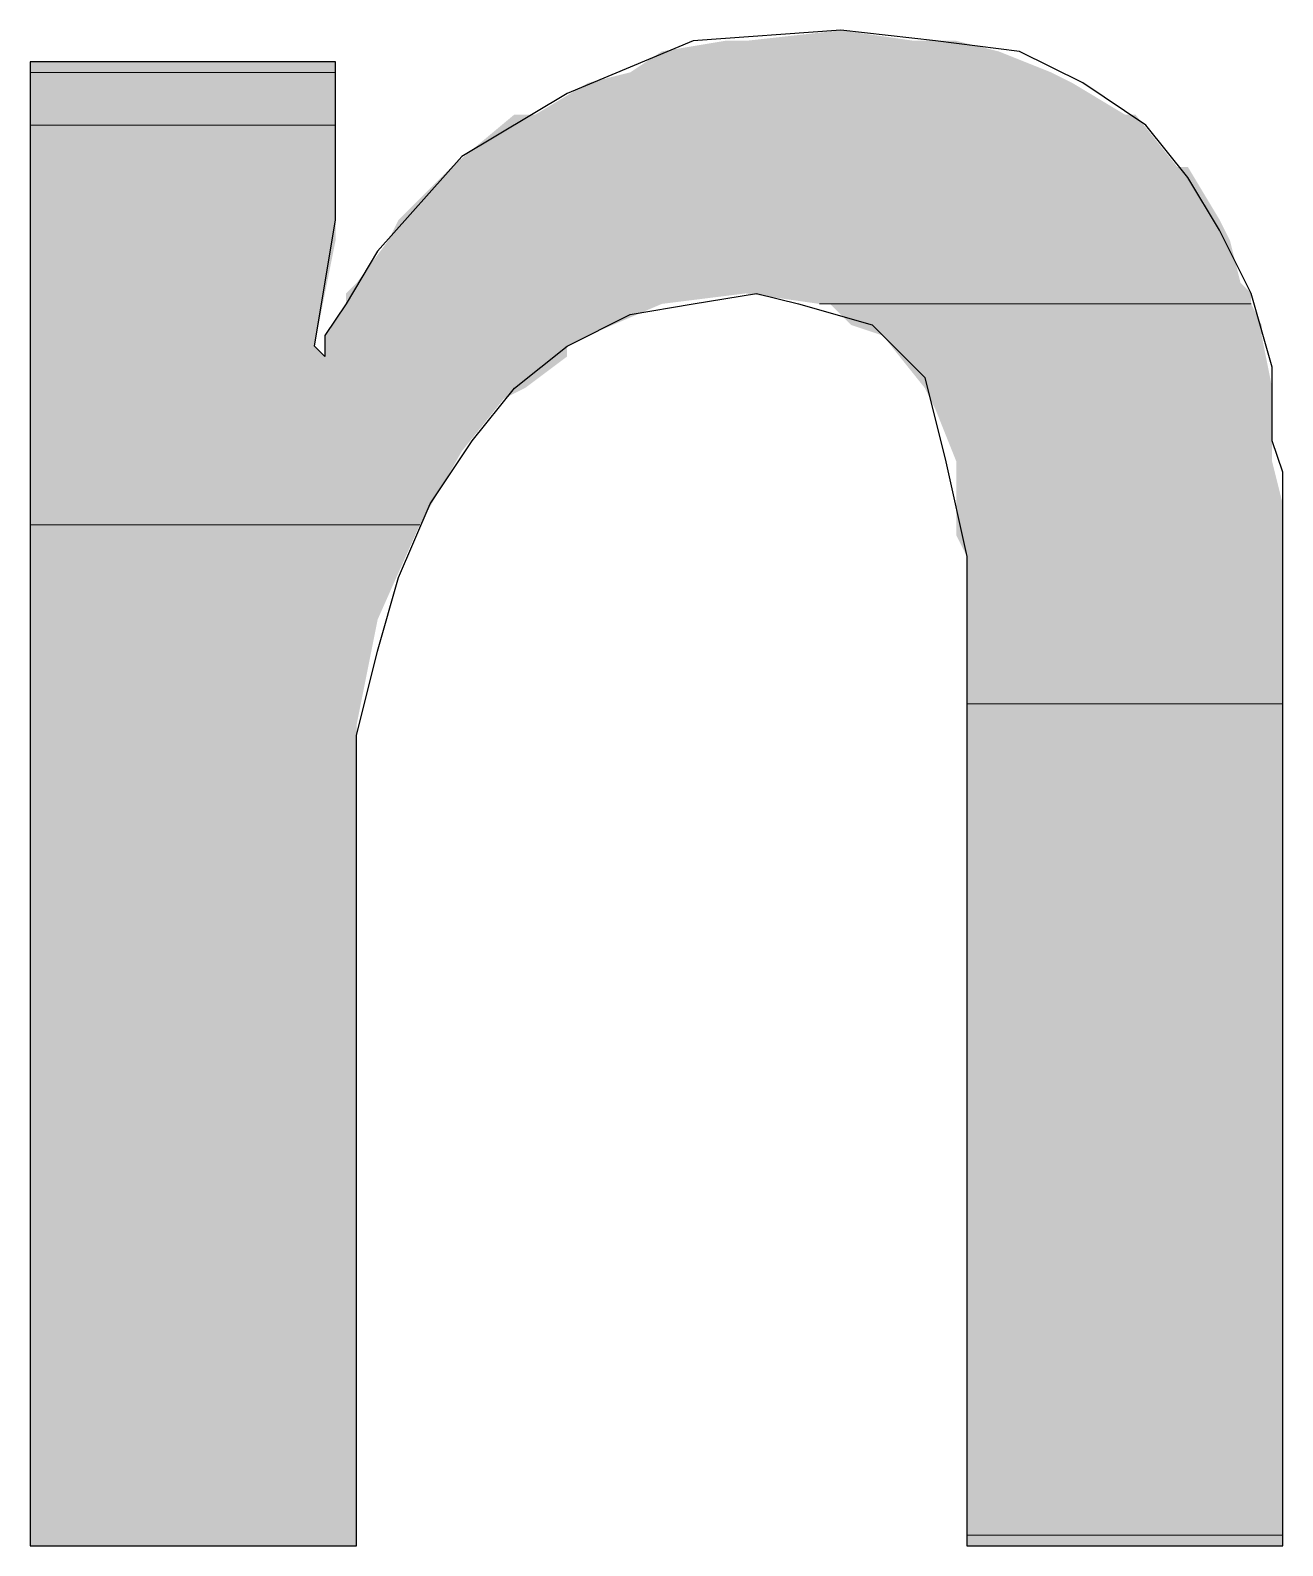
# Model space of a CAD drawing. Header units: millimetres. Extents: x 2788 to 2954, y 1337 to 1391.
# Drawn here: x 2908.9143 to 2908.9899, y 1379.6082 to 1379.6996 of the extents above; entities that cross this region are included whole.
import ezdxf

# ---------------------------------------------------------------- set-up
doc = ezdxf.new("R2010")
doc.units = ezdxf.units.MM
doc.layers.add('PDF2_Energisa', color=7, linetype='Continuous', true_color=0x00a5dd)

msp = doc.modelspace()

# ---------------------------------------------------------------- linework, layer by layer
at = {"layer": 'PDF2_Energisa', "lineweight": 25}
msp.add_lwpolyline([(2908.963243, 1379.699649), (2908.954352, 1379.699014), (2908.946732, 1379.695838), (2908.940382, 1379.692028), (2908.935302, 1379.686313), (2908.933396, 1379.683138), (2908.932126, 1379.681233), (2908.932126, 1379.680598), (2908.932126, 1379.679963), (2908.931491, 1379.680598), (2908.932761, 1379.688218), (2908.932761, 1379.695203), (2908.932761, 1379.697109), (2908.932761, 1379.697744), (2908.932126, 1379.697744), (2908.930221, 1379.697744), (2908.919426, 1379.697744), (2908.915616, 1379.697744), (2908.914346, 1379.697744), (2908.914346, 1379.697109), (2908.914346, 1379.694568), (2908.914346, 1379.691393), (2908.914346, 1379.686948), (2908.914346, 1379.682503), (2908.914346, 1379.670438), (2908.914346, 1379.657102), (2908.914346, 1379.643767), (2908.914346, 1379.631066), (2908.914346, 1379.620271), (2908.914346, 1379.615826), (2908.914346, 1379.612016), (2908.914346, 1379.609475), (2908.914346, 1379.608205), (2908.914981, 1379.608205), (2908.916251, 1379.608205), (2908.918156, 1379.608205), (2908.929586, 1379.608205), (2908.931491, 1379.608205), (2908.933396, 1379.608205), (2908.934032, 1379.608205), (2908.934032, 1379.609475), (2908.934032, 1379.612651), (2908.934032, 1379.617731), (2908.934032, 1379.629796), (2908.934032, 1379.642497), (2908.934032, 1379.646942), (2908.934032, 1379.650752), (2908.934032, 1379.652022), (2908.934032, 1379.657102), (2908.935302, 1379.662182), (2908.936572, 1379.666627), (2908.938477, 1379.671073), (2908.941017, 1379.674883), (2908.943557, 1379.678058), (2908.946732, 1379.680598), (2908.950542, 1379.682503), (2908.954352, 1379.683138), (2908.958162, 1379.683773), (2908.960702, 1379.683138), (2908.965148, 1379.681868), (2908.968323, 1379.678693), (2908.969593, 1379.673613), (2908.970863, 1379.667898), (2908.970863, 1379.666627), (2908.970863, 1379.665992), (2908.970863, 1379.664722), (2908.970863, 1379.662817), (2908.970863, 1379.657737), (2908.970863, 1379.650117), (2908.970863, 1379.632971), (2908.970863, 1379.624716), (2908.970863, 1379.617096), (2908.970863, 1379.611381), (2908.970863, 1379.610111), (2908.970863, 1379.60884), (2908.970863, 1379.608205), (2908.972133, 1379.608205), (2908.975943, 1379.608205), (2908.981658, 1379.608205), (2908.986738, 1379.608205), (2908.988643, 1379.608205), (2908.989913, 1379.608205), (2908.989913, 1379.60884), (2908.989913, 1379.610746), (2908.989913, 1379.613286), (2908.989913, 1379.619636), (2908.989913, 1379.627891), (2908.989913, 1379.646942), (2908.989913, 1379.655832), (2908.989913, 1379.663452), (2908.989913, 1379.665992), (2908.989913, 1379.668533), (2908.989913, 1379.670438), (2908.989913, 1379.671073), (2908.989913, 1379.671708), (2908.989913, 1379.672978), (2908.989278, 1379.674883), (2908.989278, 1379.679328), (2908.988008, 1379.683773), (2908.986103, 1379.687583), (2908.984198, 1379.690758), (2908.981658, 1379.693933), (2908.977848, 1379.696474), (2908.974038, 1379.698379), (2908.968958, 1379.699014)], close=True, dxfattribs=at)
msp.add_lwpolyline([(2908.963243, 1379.699649), (2908.954352, 1379.699014), (2908.946732, 1379.695838), (2908.940382, 1379.692028), (2908.935302, 1379.686313), (2908.933396, 1379.683138), (2908.932126, 1379.681233), (2908.932126, 1379.680598), (2908.932126, 1379.679963), (2908.931491, 1379.680598), (2908.932761, 1379.688218), (2908.932761, 1379.695203), (2908.932761, 1379.697109), (2908.932761, 1379.697744), (2908.932126, 1379.697744), (2908.930221, 1379.697744), (2908.919426, 1379.697744), (2908.915616, 1379.697744), (2908.914346, 1379.697744), (2908.914346, 1379.697109), (2908.914346, 1379.694568), (2908.914346, 1379.691393), (2908.914346, 1379.686948), (2908.914346, 1379.682503), (2908.914346, 1379.670438), (2908.914346, 1379.657102), (2908.914346, 1379.643767), (2908.914346, 1379.631066), (2908.914346, 1379.620271), (2908.914346, 1379.615826), (2908.914346, 1379.612016), (2908.914346, 1379.609475), (2908.914346, 1379.608205), (2908.914981, 1379.608205), (2908.916251, 1379.608205), (2908.918156, 1379.608205), (2908.929586, 1379.608205), (2908.931491, 1379.608205), (2908.933396, 1379.608205), (2908.934032, 1379.608205), (2908.934032, 1379.609475), (2908.934032, 1379.612651), (2908.934032, 1379.617731), (2908.934032, 1379.629796), (2908.934032, 1379.642497), (2908.934032, 1379.646942), (2908.934032, 1379.650752), (2908.934032, 1379.652022), (2908.934032, 1379.657102), (2908.935302, 1379.662182), (2908.936572, 1379.666627), (2908.938477, 1379.671073), (2908.941017, 1379.674883), (2908.943557, 1379.678058), (2908.946732, 1379.680598), (2908.950542, 1379.682503), (2908.954352, 1379.683138), (2908.958162, 1379.683773), (2908.960702, 1379.683138), (2908.965148, 1379.681868), (2908.968323, 1379.678693), (2908.969593, 1379.673613), (2908.970863, 1379.667898), (2908.970863, 1379.666627), (2908.970863, 1379.665992), (2908.970863, 1379.664722), (2908.970863, 1379.662817), (2908.970863, 1379.657737), (2908.970863, 1379.650117), (2908.970863, 1379.632971), (2908.970863, 1379.624716), (2908.970863, 1379.617096), (2908.970863, 1379.611381), (2908.970863, 1379.610111), (2908.970863, 1379.60884), (2908.970863, 1379.608205), (2908.972133, 1379.608205), (2908.975943, 1379.608205), (2908.981658, 1379.608205), (2908.986738, 1379.608205), (2908.988643, 1379.608205), (2908.989913, 1379.608205), (2908.989913, 1379.60884), (2908.989913, 1379.610746), (2908.989913, 1379.613286), (2908.989913, 1379.619636), (2908.989913, 1379.627891), (2908.989913, 1379.646942), (2908.989913, 1379.655832), (2908.989913, 1379.663452), (2908.989913, 1379.665992), (2908.989913, 1379.668533), (2908.989913, 1379.670438), (2908.989913, 1379.671073), (2908.989913, 1379.671708), (2908.989913, 1379.672978), (2908.989278, 1379.674883), (2908.989278, 1379.679328), (2908.988008, 1379.683773), (2908.986103, 1379.687583), (2908.984198, 1379.690758), (2908.981658, 1379.693933), (2908.977848, 1379.696474), (2908.974038, 1379.698379), (2908.968958, 1379.699014)], close=True, dxfattribs=at)
at = {"layer": 'PDF2_Energisa', "lineweight": 0}
for points in [[(2908.932761, 1379.697109), (2908.914346, 1379.697109), (2908.932761, 1379.697109)], [(2908.932761, 1379.697109), (2908.914346, 1379.697109), (2908.932761, 1379.697109)], [(2908.932761, 1379.693933), (2908.914346, 1379.693933), (2908.932761, 1379.693933)], [(2908.932761, 1379.693933), (2908.914346, 1379.693933), (2908.932761, 1379.693933)], [(2908.988008, 1379.683138), (2908.961972, 1379.683138), (2908.988008, 1379.683138)], [(2908.988008, 1379.683138), (2908.961972, 1379.683138), (2908.988008, 1379.683138)], [(2908.937842, 1379.669803), (2908.914346, 1379.669803), (2908.937842, 1379.669803)], [(2908.937842, 1379.669803), (2908.914346, 1379.669803), (2908.937842, 1379.669803)], [(2908.989913, 1379.659007), (2908.970863, 1379.659007), (2908.989913, 1379.659007)], [(2908.989913, 1379.659007), (2908.970863, 1379.659007), (2908.989913, 1379.659007)], [(2908.989913, 1379.60884), (2908.970863, 1379.60884), (2908.989913, 1379.60884)], [(2908.989913, 1379.60884), (2908.970863, 1379.60884), (2908.989913, 1379.60884)]]:
    msp.add_lwpolyline(points, dxfattribs=at)
at = {"layer": 'PDF2_Energisa', "transparency": 33554559}
for points in [[(2908.963243, 1379.699649), (2908.967688, 1379.699014), (2908.957527, 1379.699014)], [(2908.963243, 1379.699649), (2908.967688, 1379.699014), (2908.957527, 1379.699014)], [(2908.952447, 1379.698379), (2908.975943, 1379.697109), (2908.950542, 1379.697109)], [(2908.952447, 1379.698379), (2908.975943, 1379.697109), (2908.950542, 1379.697109)], [(2908.956257, 1379.699014), (2908.972768, 1379.698379), (2908.952447, 1379.698379)], [(2908.956257, 1379.699014), (2908.972768, 1379.698379), (2908.952447, 1379.698379)], [(2908.972768, 1379.698379), (2908.952447, 1379.698379), (2908.975943, 1379.697109)], [(2908.972768, 1379.698379), (2908.952447, 1379.698379), (2908.975943, 1379.697109)], [(2908.957527, 1379.699014), (2908.970228, 1379.699014), (2908.956257, 1379.699014)], [(2908.970228, 1379.699014), (2908.956257, 1379.699014), (2908.972768, 1379.698379)], [(2908.957527, 1379.699014), (2908.970228, 1379.699014), (2908.956257, 1379.699014)], [(2908.970228, 1379.699014), (2908.956257, 1379.699014), (2908.972768, 1379.698379)], [(2908.967688, 1379.699014), (2908.957527, 1379.699014), (2908.970228, 1379.699014)], [(2908.967688, 1379.699014), (2908.957527, 1379.699014), (2908.970228, 1379.699014)], [(2908.932761, 1379.697744), (2908.914346, 1379.697744), (2908.932761, 1379.697109)], [(2908.914346, 1379.697744), (2908.932761, 1379.697109), (2908.914346, 1379.697109)], [(2908.932761, 1379.697744), (2908.914346, 1379.697744), (2908.932761, 1379.697109)], [(2908.914346, 1379.697744), (2908.932761, 1379.697109), (2908.914346, 1379.697109)], [(2908.914346, 1379.697109), (2908.932761, 1379.697109), (2908.932761, 1379.697109)], [(2908.932761, 1379.697109), (2908.914346, 1379.697109), (2908.932761, 1379.693933)], [(2908.914346, 1379.697109), (2908.932761, 1379.693933), (2908.914346, 1379.693933)], [(2908.914346, 1379.697109), (2908.932761, 1379.697109), (2908.932761, 1379.697109)], [(2908.932761, 1379.697109), (2908.914346, 1379.697109), (2908.932761, 1379.693933)], [(2908.914346, 1379.697109), (2908.932761, 1379.693933), (2908.914346, 1379.693933)], [(2908.948002, 1379.696474), (2908.980388, 1379.694568), (2908.944827, 1379.694568)], [(2908.948002, 1379.696474), (2908.980388, 1379.694568), (2908.944827, 1379.694568)], [(2908.950542, 1379.697109), (2908.977213, 1379.696474), (2908.948002, 1379.696474)], [(2908.950542, 1379.697109), (2908.977213, 1379.696474), (2908.948002, 1379.696474)], [(2908.977213, 1379.696474), (2908.948002, 1379.696474), (2908.980388, 1379.694568)], [(2908.977213, 1379.696474), (2908.948002, 1379.696474), (2908.980388, 1379.694568)], [(2908.975943, 1379.697109), (2908.950542, 1379.697109), (2908.977213, 1379.696474)], [(2908.975943, 1379.697109), (2908.950542, 1379.697109), (2908.977213, 1379.696474)], [(2908.943557, 1379.694568), (2908.983563, 1379.691393), (2908.939747, 1379.691393)], [(2908.943557, 1379.694568), (2908.983563, 1379.691393), (2908.939747, 1379.691393)], [(2908.944827, 1379.694568), (2908.981023, 1379.694568), (2908.943557, 1379.694568)], [(2908.981023, 1379.694568), (2908.943557, 1379.694568), (2908.983563, 1379.691393)], [(2908.944827, 1379.694568), (2908.981023, 1379.694568), (2908.943557, 1379.694568)], [(2908.981023, 1379.694568), (2908.943557, 1379.694568), (2908.983563, 1379.691393)], [(2908.980388, 1379.694568), (2908.944827, 1379.694568), (2908.981023, 1379.694568)], [(2908.980388, 1379.694568), (2908.944827, 1379.694568), (2908.981023, 1379.694568)], [(2908.914346, 1379.693933), (2908.932761, 1379.693933), (2908.932761, 1379.693933)], [(2908.932761, 1379.693933), (2908.914346, 1379.693933), (2908.932761, 1379.689488)], [(2908.914346, 1379.693933), (2908.932761, 1379.689488), (2908.914346, 1379.689488)], [(2908.914346, 1379.693933), (2908.932761, 1379.693933), (2908.932761, 1379.693933)], [(2908.932761, 1379.693933), (2908.914346, 1379.693933), (2908.932761, 1379.689488)], [(2908.914346, 1379.693933), (2908.932761, 1379.689488), (2908.914346, 1379.689488)], [(2908.939747, 1379.691393), (2908.986103, 1379.688218), (2908.936572, 1379.688218)], [(2908.939747, 1379.691393), (2908.986103, 1379.688218), (2908.936572, 1379.688218)], [(2908.984198, 1379.691393), (2908.984198, 1379.691393), (2908.939747, 1379.691393)], [(2908.984198, 1379.691393), (2908.939747, 1379.691393), (2908.983563, 1379.691393)], [(2908.984198, 1379.691393), (2908.939747, 1379.691393), (2908.986103, 1379.688218)], [(2908.984198, 1379.691393), (2908.984198, 1379.691393), (2908.939747, 1379.691393)], [(2908.984198, 1379.691393), (2908.939747, 1379.691393), (2908.983563, 1379.691393)], [(2908.984198, 1379.691393), (2908.939747, 1379.691393), (2908.986103, 1379.688218)], [(2908.932761, 1379.689488), (2908.914346, 1379.689488), (2908.932761, 1379.686948)], [(2908.914346, 1379.689488), (2908.932761, 1379.686948), (2908.914346, 1379.686948)], [(2908.932761, 1379.689488), (2908.914346, 1379.689488), (2908.932761, 1379.686948)], [(2908.914346, 1379.689488), (2908.932761, 1379.686948), (2908.914346, 1379.686948)], [(2908.936572, 1379.688218), (2908.986738, 1379.686948), (2908.935937, 1379.686948)], [(2908.936572, 1379.688218), (2908.986738, 1379.686948), (2908.935937, 1379.686948)], [(2908.986103, 1379.688218), (2908.936572, 1379.688218), (2908.986738, 1379.686948)], [(2908.986103, 1379.688218), (2908.936572, 1379.688218), (2908.986738, 1379.686948)], [(2908.932761, 1379.686948), (2908.914346, 1379.686948), (2908.932126, 1379.683773)], [(2908.914346, 1379.686948), (2908.932126, 1379.683773), (2908.914346, 1379.683773)], [(2908.932761, 1379.686948), (2908.914346, 1379.686948), (2908.932126, 1379.683773)], [(2908.914346, 1379.686948), (2908.932126, 1379.683773), (2908.914346, 1379.683773)], [(2908.935937, 1379.686948), (2908.987373, 1379.684408), (2908.934032, 1379.684408)], [(2908.935937, 1379.686948), (2908.987373, 1379.684408), (2908.934032, 1379.684408)], [(2908.986738, 1379.686948), (2908.935937, 1379.686948), (2908.987373, 1379.684408)], [(2908.986738, 1379.686948), (2908.935937, 1379.686948), (2908.987373, 1379.684408)], [(2908.932126, 1379.683773), (2908.914346, 1379.683773), (2908.931491, 1379.680598)], [(2908.914346, 1379.683773), (2908.931491, 1379.680598), (2908.914346, 1379.680598)], [(2908.932126, 1379.683773), (2908.914346, 1379.683773), (2908.931491, 1379.680598)], [(2908.914346, 1379.683773), (2908.931491, 1379.680598), (2908.914346, 1379.680598)], [(2908.934032, 1379.684408), (2908.988008, 1379.683773), (2908.933396, 1379.683773)], [(2908.934032, 1379.684408), (2908.988008, 1379.683773), (2908.933396, 1379.683773)], [(2908.957527, 1379.683773), (2908.933396, 1379.683773), (2908.952447, 1379.683138)], [(2908.933396, 1379.683773), (2908.952447, 1379.683138), (2908.933396, 1379.683138)], [(2908.957527, 1379.683773), (2908.933396, 1379.683773), (2908.952447, 1379.683138)], [(2908.933396, 1379.683773), (2908.952447, 1379.683138), (2908.933396, 1379.683138)], [(2908.987373, 1379.684408), (2908.934032, 1379.684408), (2908.988008, 1379.683773)], [(2908.987373, 1379.684408), (2908.934032, 1379.684408), (2908.988008, 1379.683773)], [(2908.988008, 1379.683773), (2908.957527, 1379.683773), (2908.988008, 1379.683138)], [(2908.957527, 1379.683773), (2908.988008, 1379.683138), (2908.961972, 1379.683138)], [(2908.988008, 1379.683773), (2908.957527, 1379.683773), (2908.988008, 1379.683138)], [(2908.957527, 1379.683773), (2908.988008, 1379.683138), (2908.961972, 1379.683138)], [(2908.933396, 1379.683138), (2908.948002, 1379.681233), (2908.932126, 1379.681233)], [(2908.933396, 1379.683138), (2908.948002, 1379.681233), (2908.932126, 1379.681233)], [(2908.952447, 1379.683138), (2908.933396, 1379.683138), (2908.948002, 1379.681233)], [(2908.952447, 1379.683138), (2908.933396, 1379.683138), (2908.948002, 1379.681233)], [(2908.961972, 1379.683138), (2908.988008, 1379.683138), (2908.962607, 1379.683138)], [(2908.961972, 1379.683138), (2908.988008, 1379.683138), (2908.962607, 1379.683138)], [(2908.988008, 1379.683138), (2908.962607, 1379.683138), (2908.988643, 1379.681868)], [(2908.962607, 1379.683138), (2908.988643, 1379.681868), (2908.963878, 1379.681868)], [(2908.988008, 1379.683138), (2908.962607, 1379.683138), (2908.988643, 1379.681868)], [(2908.962607, 1379.683138), (2908.988643, 1379.681868), (2908.963878, 1379.681868)], [(2908.988643, 1379.681868), (2908.963878, 1379.681868), (2908.988643, 1379.681233)], [(2908.963878, 1379.681868), (2908.988643, 1379.681233), (2908.965783, 1379.681233)], [(2908.988643, 1379.681868), (2908.963878, 1379.681868), (2908.988643, 1379.681233)], [(2908.963878, 1379.681868), (2908.988643, 1379.681233), (2908.965783, 1379.681233)], [(2908.948002, 1379.681233), (2908.932126, 1379.681233), (2908.946732, 1379.680598)], [(2908.932126, 1379.681233), (2908.946732, 1379.680598), (2908.932126, 1379.680598)], [(2908.948002, 1379.681233), (2908.932126, 1379.681233), (2908.946732, 1379.680598)], [(2908.932126, 1379.681233), (2908.946732, 1379.680598), (2908.932126, 1379.680598)], [(2908.988643, 1379.681233), (2908.965783, 1379.681233), (2908.989278, 1379.678058)], [(2908.965783, 1379.681233), (2908.989278, 1379.678058), (2908.968323, 1379.678058)], [(2908.988643, 1379.681233), (2908.965783, 1379.681233), (2908.989278, 1379.678058)], [(2908.965783, 1379.681233), (2908.989278, 1379.678058), (2908.968323, 1379.678058)], [(2908.931491, 1379.680598), (2908.914346, 1379.680598), (2908.932126, 1379.679963)], [(2908.914346, 1379.680598), (2908.932126, 1379.679963), (2908.914346, 1379.679963)], [(2908.931491, 1379.680598), (2908.914346, 1379.680598), (2908.932126, 1379.679963)], [(2908.914346, 1379.680598), (2908.932126, 1379.679963), (2908.914346, 1379.679963)], [(2908.946732, 1379.679963), (2908.914346, 1379.679963), (2908.944192, 1379.678058)], [(2908.914346, 1379.679963), (2908.944192, 1379.678058), (2908.914346, 1379.678058)], [(2908.946732, 1379.679963), (2908.914346, 1379.679963), (2908.944192, 1379.678058)], [(2908.914346, 1379.679963), (2908.944192, 1379.678058), (2908.914346, 1379.678058)], [(2908.946732, 1379.680598), (2908.932126, 1379.680598), (2908.946732, 1379.679963)], [(2908.932126, 1379.680598), (2908.946732, 1379.679963), (2908.932126, 1379.679963)], [(2908.946732, 1379.680598), (2908.932126, 1379.680598), (2908.946732, 1379.679963)], [(2908.932126, 1379.680598), (2908.946732, 1379.679963), (2908.932126, 1379.679963)], [(2908.944192, 1379.678058), (2908.914346, 1379.678058), (2908.942922, 1379.677423)], [(2908.914346, 1379.678058), (2908.942922, 1379.677423), (2908.914346, 1379.677423)], [(2908.944192, 1379.678058), (2908.914346, 1379.678058), (2908.942922, 1379.677423)], [(2908.914346, 1379.678058), (2908.942922, 1379.677423), (2908.914346, 1379.677423)], [(2908.942922, 1379.677423), (2908.914346, 1379.677423), (2908.940382, 1379.674248)], [(2908.914346, 1379.677423), (2908.940382, 1379.674248), (2908.914346, 1379.674248)], [(2908.942922, 1379.677423), (2908.914346, 1379.677423), (2908.940382, 1379.674248)], [(2908.914346, 1379.677423), (2908.940382, 1379.674248), (2908.914346, 1379.674248)], [(2908.989278, 1379.678058), (2908.968323, 1379.678058), (2908.989278, 1379.676788)], [(2908.968323, 1379.678058), (2908.989278, 1379.676788), (2908.968958, 1379.676788)], [(2908.989278, 1379.678058), (2908.968323, 1379.678058), (2908.989278, 1379.676788)], [(2908.968323, 1379.678058), (2908.989278, 1379.676788), (2908.968958, 1379.676788)], [(2908.989278, 1379.676788), (2908.968958, 1379.676788), (2908.989278, 1379.673613)], [(2908.968958, 1379.676788), (2908.989278, 1379.673613), (2908.970228, 1379.673613)], [(2908.989278, 1379.676788), (2908.968958, 1379.676788), (2908.989278, 1379.673613)], [(2908.968958, 1379.676788), (2908.989278, 1379.673613), (2908.970228, 1379.673613)], [(2908.940382, 1379.674248), (2908.914346, 1379.674248), (2908.937842, 1379.669803)], [(2908.914346, 1379.674248), (2908.937842, 1379.669803), (2908.914346, 1379.669803)], [(2908.940382, 1379.674248), (2908.914346, 1379.674248), (2908.937842, 1379.669803)], [(2908.914346, 1379.674248), (2908.937842, 1379.669803), (2908.914346, 1379.669803)], [(2908.989278, 1379.673613), (2908.970228, 1379.673613), (2908.989913, 1379.671073)], [(2908.970228, 1379.673613), (2908.989913, 1379.671073), (2908.970228, 1379.671073)], [(2908.989278, 1379.673613), (2908.970228, 1379.673613), (2908.989913, 1379.671073)], [(2908.970228, 1379.673613), (2908.989913, 1379.671073), (2908.970228, 1379.671073)], [(2908.989913, 1379.671073), (2908.970228, 1379.671073), (2908.989913, 1379.670438)], [(2908.970228, 1379.671073), (2908.989913, 1379.670438), (2908.970228, 1379.670438)], [(2908.989913, 1379.671073), (2908.970228, 1379.671073), (2908.989913, 1379.670438)], [(2908.970228, 1379.671073), (2908.989913, 1379.670438), (2908.970228, 1379.670438)], [(2908.989913, 1379.670438), (2908.970228, 1379.670438), (2908.989913, 1379.669168)], [(2908.970228, 1379.670438), (2908.989913, 1379.669168), (2908.970228, 1379.669168)], [(2908.989913, 1379.670438), (2908.970228, 1379.670438), (2908.989913, 1379.669168)], [(2908.970228, 1379.670438), (2908.989913, 1379.669168), (2908.970228, 1379.669168)], [(2908.914346, 1379.669803), (2908.937842, 1379.669803), (2908.937842, 1379.669803)], [(2908.937842, 1379.669803), (2908.914346, 1379.669803), (2908.935302, 1379.664087)], [(2908.914346, 1379.669803), (2908.935302, 1379.664087), (2908.914346, 1379.664087)], [(2908.914346, 1379.669803), (2908.937842, 1379.669803), (2908.937842, 1379.669803)], [(2908.937842, 1379.669803), (2908.914346, 1379.669803), (2908.935302, 1379.664087)], [(2908.914346, 1379.669803), (2908.935302, 1379.664087), (2908.914346, 1379.664087)], [(2908.989913, 1379.669168), (2908.970228, 1379.669168), (2908.989913, 1379.667898)], [(2908.970228, 1379.669168), (2908.989913, 1379.667898), (2908.970863, 1379.667898)], [(2908.989913, 1379.669168), (2908.970228, 1379.669168), (2908.989913, 1379.667898)], [(2908.970228, 1379.669168), (2908.989913, 1379.667898), (2908.970863, 1379.667898)], [(2908.989913, 1379.667898), (2908.970863, 1379.667898), (2908.989913, 1379.666627)], [(2908.970863, 1379.667898), (2908.989913, 1379.666627), (2908.970863, 1379.666627)], [(2908.989913, 1379.667898), (2908.970863, 1379.667898), (2908.989913, 1379.666627)], [(2908.970863, 1379.667898), (2908.989913, 1379.666627), (2908.970863, 1379.666627)], [(2908.989913, 1379.666627), (2908.970863, 1379.666627), (2908.989913, 1379.665992)], [(2908.970863, 1379.666627), (2908.989913, 1379.665992), (2908.970863, 1379.665992)], [(2908.989913, 1379.666627), (2908.970863, 1379.666627), (2908.989913, 1379.665992)], [(2908.970863, 1379.666627), (2908.989913, 1379.665992), (2908.970863, 1379.665992)], [(2908.989913, 1379.665992), (2908.970863, 1379.665992), (2908.989913, 1379.665357)], [(2908.970863, 1379.665992), (2908.989913, 1379.665357), (2908.970863, 1379.665357)], [(2908.989913, 1379.665992), (2908.970863, 1379.665992), (2908.989913, 1379.665357)], [(2908.970863, 1379.665992), (2908.989913, 1379.665357), (2908.970863, 1379.665357)], [(2908.989913, 1379.665357), (2908.970863, 1379.665357), (2908.989913, 1379.664722)], [(2908.970863, 1379.665357), (2908.989913, 1379.664722), (2908.970863, 1379.664722)], [(2908.989913, 1379.665357), (2908.970863, 1379.665357), (2908.989913, 1379.664722)], [(2908.970863, 1379.665357), (2908.989913, 1379.664722), (2908.970863, 1379.664722)], [(2908.989913, 1379.664722), (2908.970863, 1379.664722), (2908.989913, 1379.663452)], [(2908.970863, 1379.664722), (2908.989913, 1379.663452), (2908.970863, 1379.663452)], [(2908.989913, 1379.664722), (2908.970863, 1379.664722), (2908.989913, 1379.663452)], [(2908.970863, 1379.664722), (2908.989913, 1379.663452), (2908.970863, 1379.663452)], [(2908.935302, 1379.664087), (2908.914346, 1379.664087), (2908.934032, 1379.657737)], [(2908.914346, 1379.664087), (2908.934032, 1379.657737), (2908.914346, 1379.657737)], [(2908.935302, 1379.664087), (2908.914346, 1379.664087), (2908.934032, 1379.657737)], [(2908.914346, 1379.664087), (2908.934032, 1379.657737), (2908.914346, 1379.657737)], [(2908.989913, 1379.663452), (2908.970863, 1379.663452), (2908.989913, 1379.659007)], [(2908.970863, 1379.663452), (2908.989913, 1379.659007), (2908.970863, 1379.659007)], [(2908.989913, 1379.663452), (2908.970863, 1379.663452), (2908.989913, 1379.659007)], [(2908.970863, 1379.663452), (2908.989913, 1379.659007), (2908.970863, 1379.659007)], [(2908.970863, 1379.659007), (2908.989913, 1379.659007), (2908.989913, 1379.659007)], [(2908.989913, 1379.659007), (2908.970863, 1379.659007), (2908.989913, 1379.652657)], [(2908.970863, 1379.659007), (2908.989913, 1379.652657), (2908.970863, 1379.652657)], [(2908.970863, 1379.659007), (2908.989913, 1379.659007), (2908.989913, 1379.659007)], [(2908.989913, 1379.659007), (2908.970863, 1379.659007), (2908.989913, 1379.652657)], [(2908.970863, 1379.659007), (2908.989913, 1379.652657), (2908.970863, 1379.652657)], [(2908.934032, 1379.657737), (2908.914346, 1379.657737), (2908.934032, 1379.653292)], [(2908.914346, 1379.657737), (2908.934032, 1379.653292), (2908.914346, 1379.653292)], [(2908.934032, 1379.657737), (2908.914346, 1379.657737), (2908.934032, 1379.653292)], [(2908.914346, 1379.657737), (2908.934032, 1379.653292), (2908.914346, 1379.653292)], [(2908.934032, 1379.653292), (2908.914346, 1379.653292), (2908.934032, 1379.651387)], [(2908.914346, 1379.653292), (2908.934032, 1379.651387), (2908.914346, 1379.651387)], [(2908.934032, 1379.653292), (2908.914346, 1379.653292), (2908.934032, 1379.651387)], [(2908.914346, 1379.653292), (2908.934032, 1379.651387), (2908.914346, 1379.651387)], [(2908.989913, 1379.652657), (2908.970863, 1379.652657), (2908.989913, 1379.651387)], [(2908.970863, 1379.652657), (2908.989913, 1379.651387), (2908.970863, 1379.651387)], [(2908.989913, 1379.652657), (2908.970863, 1379.652657), (2908.989913, 1379.651387)], [(2908.970863, 1379.652657), (2908.989913, 1379.651387), (2908.970863, 1379.651387)], [(2908.934032, 1379.651387), (2908.914346, 1379.651387), (2908.934032, 1379.650752)], [(2908.914346, 1379.651387), (2908.934032, 1379.650752), (2908.914346, 1379.650752)], [(2908.934032, 1379.651387), (2908.914346, 1379.651387), (2908.934032, 1379.650752)], [(2908.914346, 1379.651387), (2908.934032, 1379.650752), (2908.914346, 1379.650752)], [(2908.934032, 1379.650752), (2908.914346, 1379.650752), (2908.934032, 1379.647577)], [(2908.914346, 1379.650752), (2908.934032, 1379.647577), (2908.914346, 1379.647577)], [(2908.934032, 1379.650752), (2908.914346, 1379.650752), (2908.934032, 1379.647577)], [(2908.914346, 1379.650752), (2908.934032, 1379.647577), (2908.914346, 1379.647577)], [(2908.989913, 1379.651387), (2908.970863, 1379.651387), (2908.989913, 1379.637416)], [(2908.970863, 1379.651387), (2908.989913, 1379.637416), (2908.970863, 1379.637416)], [(2908.989913, 1379.651387), (2908.970863, 1379.651387), (2908.989913, 1379.637416)], [(2908.970863, 1379.651387), (2908.989913, 1379.637416), (2908.970863, 1379.637416)], [(2908.934032, 1379.647577), (2908.914346, 1379.647577), (2908.934032, 1379.643132)], [(2908.914346, 1379.647577), (2908.934032, 1379.643132), (2908.914346, 1379.643132)], [(2908.934032, 1379.647577), (2908.914346, 1379.647577), (2908.934032, 1379.643132)], [(2908.914346, 1379.647577), (2908.934032, 1379.643132), (2908.914346, 1379.643132)], [(2908.934032, 1379.643132), (2908.914346, 1379.643132), (2908.934032, 1379.638051)], [(2908.914346, 1379.643132), (2908.934032, 1379.638051), (2908.914346, 1379.638051)], [(2908.934032, 1379.643132), (2908.914346, 1379.643132), (2908.934032, 1379.638051)], [(2908.914346, 1379.643132), (2908.934032, 1379.638051), (2908.914346, 1379.638051)], [(2908.934032, 1379.638051), (2908.914346, 1379.638051), (2908.934032, 1379.636781)], [(2908.914346, 1379.638051), (2908.934032, 1379.636781), (2908.914346, 1379.636781)], [(2908.934032, 1379.638051), (2908.914346, 1379.638051), (2908.934032, 1379.636781)], [(2908.914346, 1379.638051), (2908.934032, 1379.636781), (2908.914346, 1379.636781)], [(2908.989913, 1379.637416), (2908.970863, 1379.637416), (2908.989913, 1379.633606)], [(2908.970863, 1379.637416), (2908.989913, 1379.633606), (2908.970863, 1379.633606)], [(2908.989913, 1379.637416), (2908.970863, 1379.637416), (2908.989913, 1379.633606)], [(2908.970863, 1379.637416), (2908.989913, 1379.633606), (2908.970863, 1379.633606)], [(2908.934032, 1379.636781), (2908.914346, 1379.636781), (2908.934032, 1379.629161)], [(2908.914346, 1379.636781), (2908.934032, 1379.629161), (2908.914346, 1379.629161)], [(2908.934032, 1379.636781), (2908.914346, 1379.636781), (2908.934032, 1379.629161)], [(2908.914346, 1379.636781), (2908.934032, 1379.629161), (2908.914346, 1379.629161)], [(2908.989913, 1379.633606), (2908.970863, 1379.633606), (2908.989913, 1379.626621)], [(2908.970863, 1379.633606), (2908.989913, 1379.626621), (2908.970863, 1379.626621)], [(2908.989913, 1379.633606), (2908.970863, 1379.633606), (2908.989913, 1379.626621)], [(2908.970863, 1379.633606), (2908.989913, 1379.626621), (2908.970863, 1379.626621)], [(2908.934032, 1379.629161), (2908.914346, 1379.629161), (2908.934032, 1379.625986)], [(2908.914346, 1379.629161), (2908.934032, 1379.625986), (2908.914346, 1379.625986)], [(2908.934032, 1379.629161), (2908.914346, 1379.629161), (2908.934032, 1379.625986)], [(2908.914346, 1379.629161), (2908.934032, 1379.625986), (2908.914346, 1379.625986)], [(2908.934032, 1379.625986), (2908.914346, 1379.625986), (2908.934032, 1379.622176)], [(2908.914346, 1379.625986), (2908.934032, 1379.622176), (2908.914346, 1379.622176)], [(2908.934032, 1379.625986), (2908.914346, 1379.625986), (2908.934032, 1379.622176)], [(2908.914346, 1379.625986), (2908.934032, 1379.622176), (2908.914346, 1379.622176)], [(2908.989913, 1379.626621), (2908.970863, 1379.626621), (2908.989913, 1379.625351)], [(2908.970863, 1379.626621), (2908.989913, 1379.625351), (2908.970863, 1379.625351)], [(2908.989913, 1379.626621), (2908.970863, 1379.626621), (2908.989913, 1379.625351)], [(2908.970863, 1379.626621), (2908.989913, 1379.625351), (2908.970863, 1379.625351)], [(2908.989913, 1379.625351), (2908.970863, 1379.625351), (2908.989913, 1379.617731)], [(2908.970863, 1379.625351), (2908.989913, 1379.617731), (2908.970863, 1379.617731)], [(2908.989913, 1379.625351), (2908.970863, 1379.625351), (2908.989913, 1379.617731)], [(2908.970863, 1379.625351), (2908.989913, 1379.617731), (2908.970863, 1379.617731)], [(2908.934032, 1379.622176), (2908.914346, 1379.622176), (2908.934032, 1379.620271)], [(2908.914346, 1379.622176), (2908.934032, 1379.620271), (2908.914346, 1379.620271)], [(2908.934032, 1379.622176), (2908.914346, 1379.622176), (2908.934032, 1379.620271)], [(2908.914346, 1379.622176), (2908.934032, 1379.620271), (2908.914346, 1379.620271)], [(2908.934032, 1379.620271), (2908.914346, 1379.620271), (2908.934032, 1379.616461)], [(2908.914346, 1379.620271), (2908.934032, 1379.616461), (2908.914346, 1379.616461)], [(2908.934032, 1379.620271), (2908.914346, 1379.620271), (2908.934032, 1379.616461)], [(2908.914346, 1379.620271), (2908.934032, 1379.616461), (2908.914346, 1379.616461)], [(2908.989913, 1379.617731), (2908.970863, 1379.617731), (2908.989913, 1379.617096)], [(2908.970863, 1379.617731), (2908.989913, 1379.617096), (2908.970863, 1379.617096)], [(2908.989913, 1379.617731), (2908.970863, 1379.617731), (2908.989913, 1379.617096)], [(2908.970863, 1379.617731), (2908.989913, 1379.617096), (2908.970863, 1379.617096)], [(2908.989913, 1379.617096), (2908.970863, 1379.617096), (2908.989913, 1379.613286)], [(2908.970863, 1379.617096), (2908.989913, 1379.613286), (2908.970863, 1379.613286)], [(2908.989913, 1379.617096), (2908.970863, 1379.617096), (2908.989913, 1379.613286)], [(2908.970863, 1379.617096), (2908.989913, 1379.613286), (2908.970863, 1379.613286)], [(2908.934032, 1379.616461), (2908.914346, 1379.616461), (2908.934032, 1379.615191)], [(2908.914346, 1379.616461), (2908.934032, 1379.615191), (2908.914346, 1379.615191)], [(2908.934032, 1379.616461), (2908.914346, 1379.616461), (2908.934032, 1379.615191)], [(2908.914346, 1379.616461), (2908.934032, 1379.615191), (2908.914346, 1379.615191)], [(2908.934032, 1379.615191), (2908.914346, 1379.615191), (2908.934032, 1379.612016)], [(2908.914346, 1379.615191), (2908.934032, 1379.612016), (2908.914346, 1379.612016)], [(2908.934032, 1379.615191), (2908.914346, 1379.615191), (2908.934032, 1379.612016)], [(2908.914346, 1379.615191), (2908.934032, 1379.612016), (2908.914346, 1379.612016)], [(2908.989913, 1379.613286), (2908.970863, 1379.613286), (2908.989913, 1379.612651)], [(2908.970863, 1379.613286), (2908.989913, 1379.612651), (2908.970863, 1379.612651)], [(2908.989913, 1379.613286), (2908.970863, 1379.613286), (2908.989913, 1379.612651)], [(2908.970863, 1379.613286), (2908.989913, 1379.612651), (2908.970863, 1379.612651)], [(2908.989913, 1379.612651), (2908.970863, 1379.612651), (2908.989913, 1379.610746)], [(2908.970863, 1379.612651), (2908.989913, 1379.610746), (2908.970863, 1379.610746)], [(2908.989913, 1379.612651), (2908.970863, 1379.612651), (2908.989913, 1379.610746)], [(2908.970863, 1379.612651), (2908.989913, 1379.610746), (2908.970863, 1379.610746)], [(2908.934032, 1379.612016), (2908.914346, 1379.612016), (2908.934032, 1379.611381)], [(2908.914346, 1379.612016), (2908.934032, 1379.611381), (2908.914346, 1379.611381)], [(2908.934032, 1379.612016), (2908.914346, 1379.612016), (2908.934032, 1379.611381)], [(2908.914346, 1379.612016), (2908.934032, 1379.611381), (2908.914346, 1379.611381)], [(2908.934032, 1379.611381), (2908.914346, 1379.611381), (2908.934032, 1379.609475)], [(2908.914346, 1379.611381), (2908.934032, 1379.609475), (2908.914346, 1379.609475)], [(2908.934032, 1379.611381), (2908.914346, 1379.611381), (2908.934032, 1379.609475)], [(2908.914346, 1379.611381), (2908.934032, 1379.609475), (2908.914346, 1379.609475)], [(2908.989913, 1379.610746), (2908.970863, 1379.610746), (2908.989913, 1379.610111)], [(2908.970863, 1379.610746), (2908.989913, 1379.610111), (2908.970863, 1379.610111)], [(2908.989913, 1379.610746), (2908.970863, 1379.610746), (2908.989913, 1379.610111)], [(2908.970863, 1379.610746), (2908.989913, 1379.610111), (2908.970863, 1379.610111)], [(2908.989913, 1379.610111), (2908.970863, 1379.610111), (2908.989913, 1379.60884)], [(2908.970863, 1379.610111), (2908.989913, 1379.60884), (2908.970863, 1379.60884)], [(2908.989913, 1379.610111), (2908.970863, 1379.610111), (2908.989913, 1379.60884)], [(2908.970863, 1379.610111), (2908.989913, 1379.60884), (2908.970863, 1379.60884)], [(2908.934032, 1379.609475), (2908.914346, 1379.609475), (2908.934032, 1379.60884)], [(2908.914346, 1379.609475), (2908.934032, 1379.60884), (2908.914346, 1379.60884)], [(2908.934032, 1379.609475), (2908.914346, 1379.609475), (2908.934032, 1379.60884)], [(2908.914346, 1379.609475), (2908.934032, 1379.60884), (2908.914346, 1379.60884)], [(2908.934032, 1379.60884), (2908.914346, 1379.60884), (2908.934032, 1379.608205)], [(2908.914346, 1379.60884), (2908.934032, 1379.608205), (2908.914346, 1379.608205)], [(2908.934032, 1379.60884), (2908.914346, 1379.60884), (2908.934032, 1379.608205)], [(2908.914346, 1379.60884), (2908.934032, 1379.608205), (2908.914346, 1379.608205)], [(2908.970863, 1379.60884), (2908.989913, 1379.60884), (2908.989913, 1379.60884)], [(2908.989913, 1379.60884), (2908.970863, 1379.60884), (2908.989913, 1379.608205)], [(2908.970863, 1379.60884), (2908.989913, 1379.608205), (2908.970863, 1379.608205)], [(2908.970863, 1379.60884), (2908.989913, 1379.60884), (2908.989913, 1379.60884)], [(2908.989913, 1379.60884), (2908.970863, 1379.60884), (2908.989913, 1379.608205)], [(2908.970863, 1379.60884), (2908.989913, 1379.608205), (2908.970863, 1379.608205)]]:
    msp.add_solid(points, dxfattribs=at)

doc.saveas('drawing.dxf')
